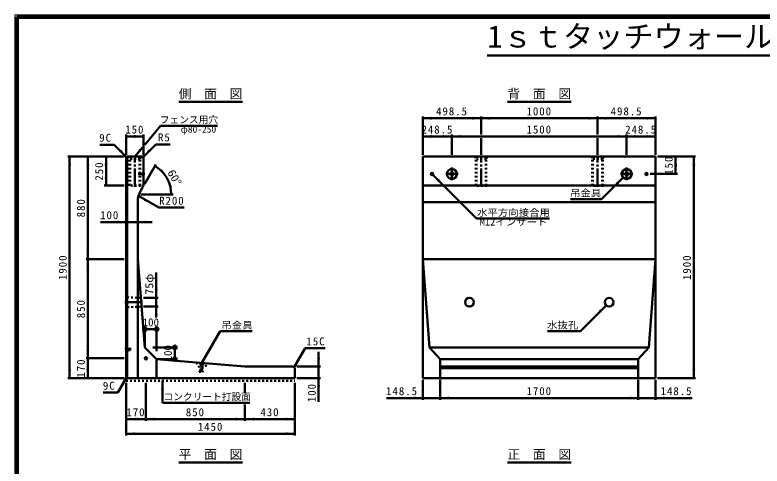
# Model space of a CAD drawing. Units: millimetres, scale not verified. Extents: x 100 to 4105, y 100 to 2870.
# Drawn here: x 100 to 2152, y 1632 to 2870 of the extents above; entities that cross this region are included whole.
import ezdxf
from ezdxf.enums import TextEntityAlignment as Align

# ---------------------------------------------------------------- set-up
doc = ezdxf.new("R2010")
doc.units = ezdxf.units.MM
doc.header["$LTSCALE"] = 5
doc.linetypes.add('USER2', pattern=[13.4, 10, -1.2, 1, -1.2])
doc.linetypes.add('USER3', pattern=[2.2, 1, -1.2])
doc.layers.add('V-nasSTD', color=7, linetype='Continuous', lineweight=50)
doc.styles.add('ＭＳ ゴシック', font='')
doc.styles.get('ＭＳ ゴシック').set_extended_font_data('MS Gothic')

msp = doc.modelspace()

# ---------------------------------------------------------------- hatches: boundary and pattern name
at = {"layer": 'V-nasSTD'}
for points in [[(1244.661, 2586.466), (1244.661, 2582.466), (1220.661, 2586.466), (1244.661, 2590.466)], [(1356.181, 2586.466), (1356.181, 2590.466), (1380.181, 2586.466), (1356.181, 2582.466)], [(1404.181, 2586.466), (1404.181, 2582.466), (1380.181, 2586.466), (1404.181, 2590.466)], [(1676.181, 2586.466), (1676.181, 2590.466), (1700.181, 2586.466), (1676.181, 2582.466)], [(1724.181, 2586.466), (1724.181, 2582.466), (1700.181, 2586.466), (1724.181, 2590.466)], [(1835.701, 2586.466), (1835.701, 2590.466), (1859.701, 2586.466), (1835.701, 2582.466)], [(429.221, 2536.466), (429.221, 2532.466), (405.221, 2536.466), (429.221, 2540.466)], [(429.221, 2536.466), (429.221, 2540.466), (453.221, 2536.466), (429.221, 2532.466)], [(1244.661, 2536.466), (1244.661, 2532.466), (1220.661, 2536.466), (1244.661, 2540.466)], [(1276.181, 2536.466), (1276.181, 2540.466), (1300.181, 2536.466), (1276.181, 2532.466)], [(1324.181, 2536.466), (1324.181, 2532.466), (1300.181, 2536.466), (1324.181, 2540.466)], [(1756.181, 2536.466), (1756.181, 2540.466), (1780.181, 2536.466), (1756.181, 2532.466)], [(1804.181, 2536.466), (1804.181, 2532.466), (1780.181, 2536.466), (1804.181, 2540.466)], [(1835.701, 2536.466), (1835.701, 2540.466), (1859.701, 2536.466), (1835.701, 2532.466)], [(389.691, 2496.997), (392.519, 2499.825), (406.661, 2480.026), (386.862, 2494.168)], [(444.648, 2499.851), (447.712, 2497.28), (429.221, 2481.466), (441.584, 2502.422)], [(469.784, 2497.903), (472.613, 2495.075), (452.814, 2480.932), (466.956, 2500.731)], [(250.221, 2457.466), (246.221, 2457.466), (250.221, 2481.466), (254.221, 2457.466)], [(300.221, 2457.466), (296.221, 2457.466), (300.221, 2481.466), (304.221, 2457.466)], [(350.221, 2457.466), (346.221, 2457.466), (350.221, 2481.466), (354.221, 2457.466)], [(1914.701, 2457.466), (1910.701, 2457.466), (1914.701, 2481.466), (1918.701, 2457.466)], [(1964.701, 2457.466), (1960.701, 2457.466), (1964.701, 2481.466), (1968.701, 2457.466)], [(503.68, 2441.176), (501.299, 2437.961), (484.395, 2455.462), (506.061, 2444.39)], [(1914.701, 2457.466), (1918.701, 2457.466), (1914.701, 2433.466), (1910.701, 2457.466)], [(350.221, 2425.466), (354.221, 2425.466), (350.221, 2401.466), (346.221, 2425.466)], [(1264.741, 2414.346), (1267.57, 2417.174), (1247.771, 2431.316), (1261.913, 2411.517)], [(1753.481, 2406.766), (1750.652, 2409.594), (1770.451, 2423.736), (1756.309, 2403.937)], [(526.666, 2401.364), (522.692, 2400.909), (529.395, 2377.519), (530.64, 2401.819)], [(460.186, 2361.169), (458.186, 2357.705), (439.402, 2373.169), (462.186, 2364.633)], [(381.221, 2301.466), (381.221, 2305.466), (405.221, 2301.466), (381.221, 2297.466)], [(461.221, 2301.466), (461.221, 2297.466), (437.221, 2301.466), (461.221, 2305.466)], [(300.221, 2223.866), (304.221, 2223.866), (300.221, 2199.866), (296.221, 2223.866)], [(300.221, 2175.866), (296.221, 2175.866), (300.221, 2199.866), (304.221, 2175.866)], [(487.96, 2117.466), (483.96, 2117.466), (487.96, 2093.466), (491.96, 2117.466)], [(1706.725, 2056.01), (1703.897, 2058.839), (1723.696, 2072.981), (1709.554, 2053.182)], [(487.96, 2045.466), (491.96, 2045.466), (487.96, 2069.466), (483.96, 2045.466)], [(300.221, 1951.866), (304.221, 1951.866), (300.221, 1927.866), (296.221, 1951.866)], [(625.484, 1935.98), (628.948, 1933.98), (613.484, 1915.195), (622.02, 1937.98)], [(934.221, 1929.466), (930.221, 1929.466), (934.221, 1905.466), (938.221, 1929.466)], [(300.221, 1903.866), (296.221, 1903.866), (300.221, 1927.866), (304.221, 1903.866)], [(878.821, 1923.851), (882.285, 1921.851), (866.821, 1903.066), (875.357, 1925.851)], [(250.221, 1897.466), (254.221, 1897.466), (250.221, 1873.466), (246.221, 1897.466)], [(300.221, 1897.466), (304.221, 1897.466), (300.221, 1873.466), (296.221, 1897.466)], [(1964.701, 1897.466), (1968.701, 1897.466), (1964.701, 1873.466), (1960.701, 1897.466)], [(394.661, 1854.121), (391.197, 1856.121), (406.661, 1874.906), (398.125, 1852.121)], [(934.221, 1849.466), (930.221, 1849.466), (934.221, 1873.466), (938.221, 1849.466)], [(505.221, 1841.626), (501.221, 1841.626), (505.221, 1865.626), (509.221, 1841.626)], [(1196.661, 1818.466), (1196.661, 1822.466), (1220.661, 1818.466), (1196.661, 1814.466)], [(1292.181, 1818.466), (1292.181, 1814.466), (1268.181, 1818.466), (1292.181, 1822.466)], [(1788.181, 1818.466), (1788.181, 1822.466), (1812.181, 1818.466), (1788.181, 1814.466)], [(1883.701, 1818.466), (1883.701, 1814.466), (1859.701, 1818.466), (1883.701, 1822.466)], [(429.221, 1760.626), (429.221, 1756.626), (405.221, 1760.626), (429.221, 1764.626)], [(435.621, 1760.626), (435.621, 1764.626), (459.621, 1760.626), (435.621, 1756.626)], [(483.621, 1760.626), (483.621, 1756.626), (459.621, 1760.626), (483.621, 1764.626)], [(707.621, 1760.626), (707.621, 1764.626), (731.621, 1760.626), (707.621, 1756.626)], [(755.621, 1760.626), (755.621, 1756.626), (731.621, 1760.626), (755.621, 1764.626)], [(845.221, 1760.626), (845.221, 1764.626), (869.221, 1760.626), (845.221, 1756.626)], [(429.221, 1720.626), (429.221, 1716.626), (405.221, 1720.626), (429.221, 1724.626)], [(845.221, 1720.626), (845.221, 1724.626), (869.221, 1720.626), (845.221, 1716.626)]]:
    msp.add_hatch(color=256, dxfattribs=at).paths.add_polyline_path(points)

# ---------------------------------------------------------------- linework, layer by layer
at = {"layer": 'V-nasSTD', "lineweight": 100}
for p, q in [((105, 2865), (105, 105)), ((4100, 2865), (105, 2865))]:
    msp.add_line(p, q, dxfattribs=at)
at = {"layer": 'V-nasSTD'}
for p, q in [((1397.476, 2758.465), (2807.524, 2758.465)), ((549.721, 2631.466), (724.721, 2631.466)), ((1452.681, 2631.466), (1627.681, 2631.466)), ((1220.661, 2591.466), (1220.661, 2486.466)), ((1220.661, 2586.466), (1380.181, 2586.466)), ((1380.181, 2591.466), (1380.181, 2541.466)), ((1380.181, 2586.466), (1700.181, 2586.466)), ((1700.181, 2591.466), (1700.181, 2541.466)), ((1700.181, 2586.466), (1859.701, 2586.466)), ((1859.701, 2591.466), (1859.701, 2486.466)), ((456.435, 2513.898), (499.928, 2565.731)), ((499.928, 2565.731), (655.928, 2565.731)), ((405.221, 2541.466), (405.221, 2486.466)), ((453.221, 2536.466), (405.221, 2536.466)), ((453.221, 2541.466), (453.221, 2486.466)), ((1220.661, 2536.466), (1300.181, 2536.466)), ((1300.181, 2541.466), (1300.181, 2486.466)), ((1300.181, 2536.466), (1780.181, 2536.466)), ((1380.181, 2531.466), (1380.181, 2486.466)), ((1700.181, 2531.466), (1700.181, 2486.466)), ((1780.181, 2541.466), (1780.181, 2486.466)), ((1780.181, 2536.466), (1859.701, 2536.466)), ((372.72, 2513.967), (332.72, 2513.967)), ((406.661, 2480.026), (372.72, 2513.967)), ((429.221, 2481.466), (450.007, 2506.238)), ((452.814, 2480.932), (486.755, 2514.874)), ((486.755, 2514.874), (526.755, 2514.874)), ((400.221, 2481.466), (245.221, 2481.466)), ((250.221, 2481.466), (250.221, 1873.466)), ((300.221, 2481.466), (300.221, 2199.866)), ((350.221, 2481.466), (350.221, 2401.466)), ((408.101, 2481.466), (405.221, 2478.586)), ((405.221, 2478.586), (405.221, 1876.346)), ((408.101, 2481.466), (408.101, 1873.466)), ((451.621, 2481.466), (408.101, 2481.466)), ((453.221, 2479.866), (453.221, 2401.466)), ((1220.661, 2481.466), (1220.661, 1873.466)), ((1859.701, 2481.466), (1220.661, 2481.466)), ((1859.701, 1873.466), (1859.701, 2481.466)), ((1969.701, 2481.466), (1864.701, 2481.466)), ((1914.701, 2481.466), (1914.701, 2433.466)), ((1964.701, 2481.466), (1964.701, 1873.466)), ((486.895, 2459.792), (455.721, 2405.796)), ((1247.771, 2431.316), (1367.979, 2311.108)), ((1770.451, 2423.736), (1711.108, 2364.393)), ((1919.701, 2433.466), (1844.701, 2433.466)), ((400.221, 2401.466), (345.221, 2401.466)), ((453.221, 2401.466), (445.795, 2388.604)), ((1859.701, 2401.466), (1220.661, 2401.466)), ((439.402, 2373.169), (494.827, 2341.169)), ((445.735, 2377.519), (534.395, 2377.519)), ((1711.108, 2364.393), (1626.108, 2364.393)), ((437.221, 2356.604), (437.221, 1873.466)), ((494.827, 2341.169), (564.827, 2341.169)), ((1859.701, 2356.604), (1220.661, 2356.604)), ((405.221, 2301.466), (335.221, 2301.466)), ((437.221, 2301.466), (405.221, 2301.466)), ((477.221, 2301.466), (437.221, 2301.466)), ((1367.979, 2311.108), (1567.979, 2311.108)), ((400.221, 2199.866), (295.221, 2199.866)), ((300.221, 2199.866), (300.221, 1927.866)), ((437.221, 2199.866), (457.186, 1957.431)), ((1220.661, 2199.551), (1238.917, 1957.431)), ((1859.701, 2199.551), (1220.661, 2199.551)), ((1859.701, 2199.551), (1841.445, 1957.431)), ((487.96, 2163.466), (487.96, 2093.466)), ((492.96, 2093.466), (452.96, 2093.466)), ((487.96, 2093.466), (487.96, 2069.466)), ((1652.985, 2002.27), (1723.696, 2072.981)), ((492.96, 2069.466), (452.96, 2069.466)), ((487.96, 2069.466), (487.96, 2039.466)), ((457.186, 1957.431), (457.186, 2014.431)), ((489.186, 1947.031), (489.186, 2014.431)), ((496.186, 2007.431), (450.186, 2007.431)), ((613.484, 1915.195), (663.484, 2001.798)), ((663.484, 2001.798), (751.484, 2001.798)), ((1562.985, 2002.27), (1652.985, 2002.27)), ((457.186, 1957.431), (489.186, 1925.431)), ((478.786, 1957.431), (546.186, 1957.431)), ((539.186, 1964.431), (539.186, 1918.431)), ((866.821, 1903.066), (896.821, 1955.028)), ((896.821, 1955.028), (951.821, 1955.028)), ((1238.917, 1957.431), (1841.445, 1957.431)), ((1238.917, 1957.431), (1268.181, 1925.431)), ((1841.445, 1957.431), (1812.181, 1925.431)), ((934.221, 1905.466), (934.221, 1945.466)), ((400.221, 1927.866), (295.221, 1927.866)), ((300.221, 1927.866), (300.221, 1873.466)), ((731.621, 1905.466), (489.186, 1925.431)), ((489.186, 1925.431), (489.186, 1873.466)), ((489.186, 1925.431), (546.186, 1925.431)), ((1268.181, 1873.466), (1268.181, 1925.431)), ((1268.181, 1925.431), (1812.181, 1925.431)), ((1812.181, 1873.466), (1812.181, 1925.431)), ((731.621, 1905.466), (864.421, 1905.466)), ((864.421, 1905.466), (869.221, 1900.666)), ((869.221, 1873.466), (869.221, 1900.666)), ((939.221, 1905.466), (874.221, 1905.466)), ((934.221, 1873.466), (934.221, 1905.466)), ((1268.181, 1905.466), (1812.181, 1905.466)), ((1268.181, 1900.666), (1812.181, 1900.666)), ((400.221, 1873.466), (245.221, 1873.466)), ((406.661, 1874.906), (382.661, 1833.337)), ((405.221, 1876.346), (408.101, 1873.466)), ((408.101, 1873.466), (869.221, 1873.466)), ((939.221, 1873.466), (874.221, 1873.466)), ((934.221, 1873.466), (934.221, 1808.466)), ((1220.661, 1873.466), (1859.701, 1873.466)), ((1220.661, 1868.466), (1220.661, 1813.466)), ((1268.181, 1868.466), (1268.181, 1813.466)), ((1812.181, 1868.466), (1812.181, 1813.466)), ((1859.701, 1868.466), (1859.701, 1813.466)), ((1969.701, 1873.466), (1864.701, 1873.466)), ((405.221, 1715.626), (405.221, 1860.626)), ((459.621, 1755.626), (459.621, 1860.626)), ((505.221, 1805.626), (505.221, 1865.626)), ((731.621, 1832.626), (731.621, 1860.626)), ((869.221, 1715.626), (869.221, 1860.626)), ((382.661, 1833.337), (342.661, 1833.337)), ((1220.661, 1818.466), (1120.661, 1818.466)), ((1268.181, 1818.466), (1220.661, 1818.466)), ((1268.181, 1818.466), (1812.181, 1818.466)), ((1812.181, 1818.466), (1859.701, 1818.466)), ((1859.701, 1818.466), (1959.701, 1818.466)), ((505.221, 1805.626), (745.221, 1805.626)), ((731.621, 1755.626), (731.621, 1800.626)), ((459.621, 1760.626), (405.221, 1760.626)), ((731.621, 1760.626), (459.621, 1760.626)), ((869.221, 1760.626), (731.621, 1760.626)), ((869.221, 1720.626), (405.221, 1720.626)), ((549.721, 1641.866), (724.721, 1641.866)), ((1452.681, 1641.866), (1627.681, 1641.866))]:
    msp.add_line(p, q, dxfattribs=at)
at = {"layer": 'V-nasSTD', "linetype": 'USER2'}
for p, q in [((429.221, 2398.266), (429.221, 2484.666)), ((1380.181, 2398.266), (1380.181, 2484.666)), ((1700.181, 2398.266), (1700.181, 2484.666)), ((1300.181, 2450.906), (1300.181, 2416.986)), ((1780.181, 2450.906), (1780.181, 2416.986)), ((438.821, 2433.466), (456.421, 2433.466)), ((1240.821, 2433.466), (1250.421, 2433.466)), ((1245.621, 2428.666), (1245.621, 2438.266)), ((1283.221, 2433.466), (1317.141, 2433.466)), ((1763.221, 2433.466), (1797.141, 2433.466)), ((1829.941, 2433.466), (1839.541, 2433.466)), ((1834.741, 2428.666), (1834.741, 2438.266)), ((450.021, 2081.466), (402.021, 2081.466)), ((419.621, 1953.466), (402.021, 1953.466)), ((613.894, 1920.178), (611.842, 1895.262))]:
    msp.add_line(p, q, dxfattribs=at)
at = {"layer": 'V-nasSTD', "linetype": 'USER3'}
for p, q in [((412.421, 2481.466), (414.821, 2475.066)), ((414.821, 2401.466), (414.821, 2475.066)), ((443.621, 2475.066), (414.821, 2475.066)), ((416.421, 2401.466), (416.421, 2475.066)), ((442.021, 2401.466), (442.021, 2475.066)), ((443.621, 2475.066), (446.021, 2481.466)), ((443.621, 2401.466), (443.621, 2475.066)), ((1363.381, 2481.466), (1365.781, 2475.066)), ((1365.781, 2401.466), (1365.781, 2475.066)), ((1394.581, 2475.066), (1365.781, 2475.066)), ((1367.381, 2401.466), (1367.381, 2475.066)), ((1392.981, 2401.466), (1392.981, 2475.066)), ((1394.581, 2475.066), (1396.981, 2481.466)), ((1394.581, 2401.466), (1394.581, 2475.066)), ((1683.381, 2481.466), (1685.781, 2475.066)), ((1685.781, 2401.466), (1685.781, 2475.066)), ((1714.581, 2475.066), (1685.781, 2475.066)), ((1687.381, 2401.466), (1687.381, 2475.066)), ((1712.981, 2401.466), (1712.981, 2475.066)), ((1714.581, 2475.066), (1716.981, 2481.466)), ((1714.581, 2401.466), (1714.581, 2475.066)), ((442.021, 2430.266), (442.021, 2436.666)), ((442.021, 2436.666), (453.221, 2436.666)), ((453.221, 2430.266), (442.021, 2430.266)), ((445.221, 2401.466), (413.221, 2401.466)), ((413.221, 2400.826), (413.221, 2401.466)), ((445.221, 2400.826), (445.221, 2401.466)), ((1396.181, 2401.466), (1364.181, 2401.466)), ((1364.181, 2400.826), (1364.181, 2401.466)), ((1392.981, 2401.466), (1367.381, 2401.466)), ((1396.181, 2400.826), (1396.181, 2401.466)), ((1716.181, 2401.466), (1684.181, 2401.466)), ((1684.181, 2400.826), (1684.181, 2401.466)), ((1712.981, 2401.466), (1687.381, 2401.466)), ((1712.981, 2401.466), (1687.381, 2401.466)), ((1716.181, 2400.826), (1716.181, 2401.466)), ((445.221, 2400.826), (413.221, 2400.826)), ((1396.181, 2400.826), (1364.181, 2400.826)), ((1716.181, 2400.826), (1684.181, 2400.826)), ((408.421, 2095.066), (405.221, 2097.946)), ((445.983, 2093.466), (408.421, 2095.066)), ((408.421, 2067.866), (408.421, 2095.066)), ((408.421, 2067.866), (405.221, 2064.986)), ((408.421, 2067.866), (447.96, 2069.466)), ((405.221, 1956.666), (416.421, 1956.666)), ((416.421, 1950.266), (405.221, 1950.266)), ((416.421, 1950.266), (416.421, 1956.666)), ((609.235, 1912.334), (609.051, 1910.102)), ((609.051, 1910.102), (610.726, 1909)), ((609.051, 1910.102), (617.024, 1909.445)), ((609.235, 1912.334), (617.208, 1911.677)), ((610.726, 1909), (609.413, 1893.054)), ((610.726, 1909), (615.191, 1908.633)), ((615.191, 1908.633), (613.878, 1892.687)), ((615.191, 1908.633), (617.024, 1909.445)), ((617.208, 1911.677), (617.024, 1909.445)), ((605.933, 1891.736), (605.854, 1890.779)), ((605.854, 1890.779), (617.016, 1889.86)), ((605.933, 1891.736), (609.413, 1893.054)), ((605.933, 1891.736), (617.095, 1890.816)), ((609.413, 1893.054), (613.878, 1892.687)), ((613.878, 1892.687), (617.095, 1890.816)), ((617.095, 1890.816), (617.016, 1889.86)), ((405.221, 1865.626), (869.221, 1865.626))]:
    msp.add_line(p, q, dxfattribs=at)
at = {"layer": 'V-nasSTD', "lineweight": 13}
msp.add_lwpolyline([(100, 100), (100, 2870), (4105, 2870), (4105, 100)], close=True, dxfattribs=at)
at = {"layer": 'V-nasSTD'}
for centre, radius in [((1300.181, 2433.466), 13.76), ((1780.181, 2433.466), 13.76), ((1245.621, 2433.466), 3.04), ((1245.621, 2433.466), 1.92), ((1245.621, 2433.466), 1.6), ((1300.181, 2433.466), 4), ((1780.181, 2433.466), 4), ((1834.741, 2433.466), 3.04), ((1834.741, 2433.466), 1.92), ((1834.741, 2433.466), 1.6), ((1348.181, 2081.466), 12), ((1732.181, 2081.466), 12), ((457.186, 2007.431), 5), ((489.186, 2007.431), 5), ((539.186, 1957.431), 5), ((459.621, 1927.866), 3.2), ((539.186, 1925.431), 5)]:
    msp.add_circle(centre, radius, dxfattribs=at)
for centre, radius, start, end in [((451.621, 2479.866), 1.6, 0, 90), ((439.395, 2377.519), 90, 360, 60), ((501.221, 2356.604), 64, 150, 180)]:
    msp.add_arc(centre, radius, start, end, dxfattribs=at)
at = {"layer": 'V-nasSTD', "linetype": 'USER3'}
msp.add_arc((613.484, 1915.195), 13.76, 175.29215, 355.29215, dxfattribs=at)

# ---------------------------------------------------------------- texts
at = {"layer": 'V-nasSTD', "style": 'ＭＳ ゴシック'}
for s, height, p in [('1ｓｔタッチウォール(Ｆ型)  Ｈ=1900', 60.81, (2102.5, 2841.409)), ('側\u3000面\u3000図', 25.66, (637.221, 2666.466)), ('背\u3000面\u3000図', 25.66, (1540.181, 2666.466)), ('フェンス用穴', 19.06, (577.928, 2591.731)), ('φ80-250', 19.06, (603.928, 2565.731)), ('100', 21.99, (473.186, 2037.431)), ('コンクリート打設面', 19.06, (628.249, 1831.626)), ('平\u3000面\u3000図', 25.66, (637.221, 1676.866)), ('正\u3000面\u3000図', 25.66, (1540.181, 1676.866))]:
    msp.add_text(s, height=height, dxfattribs=at).set_placement(p, align=Align.TOP_CENTER)
at = {"layer": 'V-nasSTD', "style": 'ＭＳ ゴシック', "width": 1.1}
for s, rotation, p in [('60°', 300, (548.068, 2429.292)), ('75φ', 90, (457.96, 2130.966))]:
    msp.add_text(s, height=21.99, rotation=rotation, dxfattribs=at).set_placement(p, align=Align.TOP_CENTER)
for s, p in [('吊金具', (1667.608, 2390.393)), ('水平方向接合用', (1469.479, 2337.108)), ('M12インサート', (1469.479, 2311.108)), ('吊金具', (709.984, 2027.798)), ('水抜孔', (1604.485, 2028.27))]:
    msp.add_text(s, height=19.06, dxfattribs=at).set_placement(p, align=Align.TOP_CENTER)
at = {"layer": 'V-nasSTD', "style": 'ＭＳ ゴシック'}
msp.add_text('100', height=21.99, rotation=90, dxfattribs=at).set_placement((509.186, 1941.431), align=Align.TOP_CENTER)
at = {"layer": 'V-nasSTD', "char_height": 21.99, "attachment_point": 2, "style": 'ＭＳ ゴシック'}
for s, insert in [('\\T1.17;498.5', (1300.421, 2616.466)), ('\\T1.17;1000', (1540.181, 2616.466)), ('\\T1.17;498.5', (1779.941, 2616.466)), ('\\T1.17;150', (429.221, 2566.466)), ('\\T1.17;248.5', (1260.421, 2566.466)), ('\\T1.17;1500', (1540.181, 2566.466)), ('\\T1.17;248.5', (1819.941, 2566.466)), ('\\T1.17;R5', (510.505, 2544.874)), ('\\T1.17;9C', (348.97, 2543.967)), ('\\T1.17;R200', (531.077, 2371.169)), ('\\T1.17;100', (360.221, 2331.466)), ('\\T1.17;15C', (926.821, 1985.028)), ('\\T1.17;9C', (358.911, 1863.337)), ('\\T1.17;148.5', (1163.161, 1848.466)), ('\\T1.17;1700', (1540.181, 1848.466)), ('\\T1.17;148.5', (1917.201, 1848.466)), ('\\T1.17;170', (432.421, 1790.626)), ('\\T1.17;850', (595.621, 1790.626)), ('\\T1.17;430', (800.421, 1790.626)), ('\\T1.17;1450', (637.221, 1750.626))]:
    msp.add_mtext(s, dxfattribs=dict(at, insert=insert))
at = {"layer": 'V-nasSTD', "char_height": 21.99, "attachment_point": 2, "rotation": 90, "style": 'ＭＳ ゴシック'}
for s, insert in [('\\T1.17;250', (320.221, 2441.466)), ('\\T1.17;150', (1884.701, 2457.466)), ('\\T1.17;880', (270.221, 2340.666)), ('\\T1.17;1900', (220.221, 2177.466)), ('\\T1.17;1900', (1934.701, 2177.466)), ('\\T1.17;850', (270.221, 2063.866)), ('\\T1.17;170', (270.221, 1900.666)), ('\\T1.17;100', (904.221, 1833.466))]:
    msp.add_mtext(s, dxfattribs=dict(at, insert=insert))

doc.saveas('drawing.dxf')
